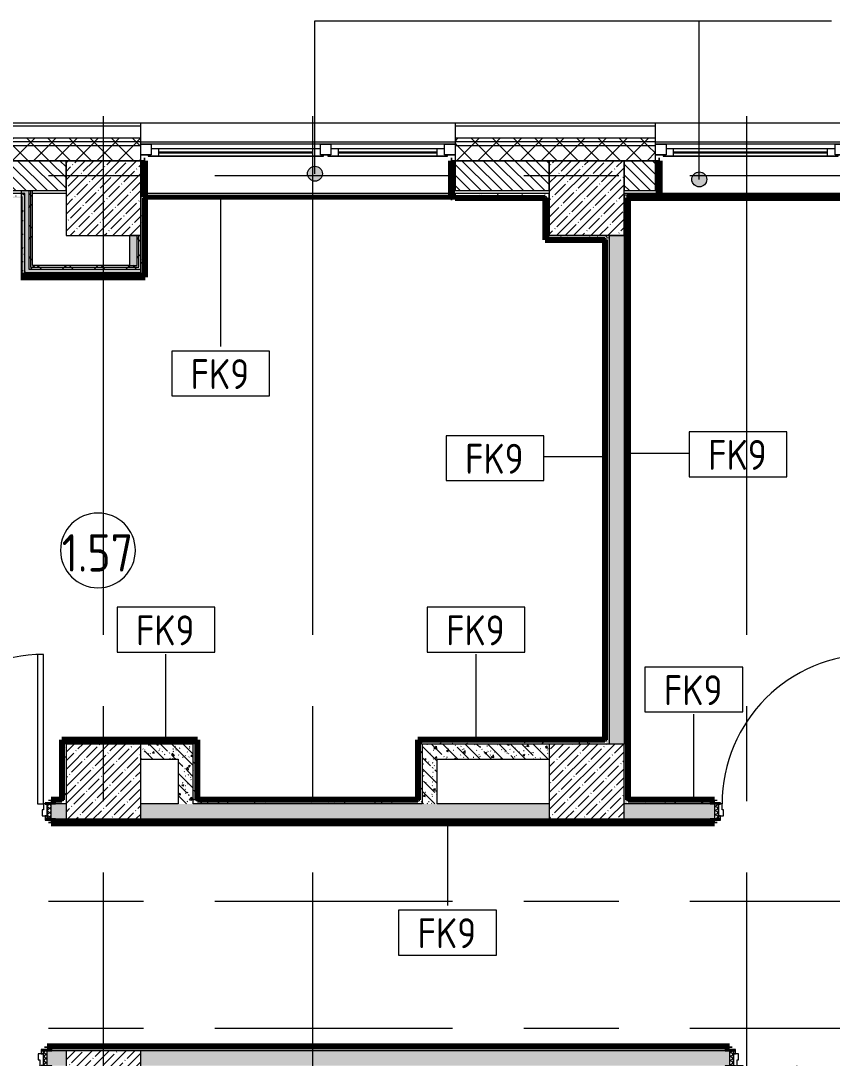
# Model space of a CAD drawing. Header units: millimetres. Extents: x 35144 to 233944, y -8553 to 29000.
# Drawn here: x 70008 to 75431, y 21100 to 28035 of the extents above; entities that cross this region are included whole.
import ezdxf

# ---------------------------------------------------------------- set-up
doc = ezdxf.new("R2010")
doc.units = ezdxf.units.MM
doc.linetypes.add('Осевая', pattern=[3175, 635, -476.25, 1587.5, -476.25])
for name, color, linetype, lineweight in [('A-AREA-IDEN', 7, 'Continuous', 9), ('A-DOOR', 7, 'Continuous', 9), ('A-DOOR-1', 7, 'Continuous', 13), ('A-DOOR-FRAM', 7, 'Continuous', 13), ('A-DOOR-FRAM-1', 7, 'Continuous', 9), ('A-GLAZ', 7, 'Continuous', 9), ('A-GLAZ-1', 7, 'Continuous', 13), ('A-WALL', 7, 'Continuous', 9), ('A-WALL-IDEN', 7, 'Continuous', 9), ('G-ANNO-TEXT', 7, 'Continuous', 9), ('I-WALL', 7, 'Continuous', 9), ('S-COLS', 7, 'Continuous', 9), ('Оси', 7, 'Continuous', 9), ('Оси-2', 7, 'Осевая', 9)]:
    doc.layers.add(name, color=color, linetype=linetype, lineweight=lineweight)
for name, color, linetype, lineweight, true_color in [('A-WALL-1', 7, 'Continuous', 9, 0xc0c0c0), ('A-WALL-4', 7, 'Continuous', 9, 0x73b588), ('I-WALL-1', 7, 'Continuous', 9, 0x73b588), ('I-WALL-10', 7, 'Continuous', 50, 0x73b588), ('I-WALL-2', 7, 'Continuous', 9, 0x74ba7c), ('I-WALL-6', 7, 'Continuous', 9, 0xc0c0c0), ('I-WALL-9', 7, 'Continuous', 80, 0x73b588), ('S-WALL-ANLY', 7, 'Continuous', 13, 0x008040), ('S-WALL-ANLY-1', 7, 'Continuous', 5, 0x008040)]:
    doc.layers.add(name, color=color, linetype=linetype, lineweight=lineweight, true_color=true_color)
doc.styles.add('GOST Common', font='GOST_Common.ttf', dxfattribs={"width": 0.9, "height": 200})
doc.styles.add('GOST Common_1', font='GOST_Common.ttf', dxfattribs={"width": 0.9, "height": 250})
pattern_1 = [(135, (0, 0), (-75.43415, -75.43415), [106.68, -17.78, 3.556, -17.78]), (135, (0, 75.39), (-75.43415, -75.43415), []), (50, (0, 0), (127.52922, -11.15758), [13.335, -146.685]), (355, (0, 0), (-24.66966, 133.74002), [10.668, -117.348]), (100.451, (10.63, -0.93), (102.85973, 122.58178), [11.333, -124.663]), (46.184, (0, 35.56), (189.75516, -29.43036), [20.002, -220.027]), (96.636, (15.81, 33.1), (166.1822, 173.1996), [17, -186.995]), (351.184, (0, 35.56), (166.18393, 173.19757), [16.002, -176.022]), (21, (17.78, 26.67), (106.13027, -71.58603), [13.335, -146.685]), (326, (17.78, 26.67), (43.26188, 128.93175), [10.668, -117.348]), (71.451, (26.62, 20.7), (149.39198, 57.34505), [11.333, -124.663]), (37.5, (0, 0), (2.162228, 59.188357), [3.353, -112.573, 3.353, -115.773, -117.793]), (37.5, (0, 0), (2.162228, 59.188357), [-235.052, 3.353, -114.44]), (7.5, (0, 0), (46.773857, 70.126152), [3.353, -64.567, 3.353, -109.906, -44.894]), (7.5, (0, 0), (46.773857, 70.126152), [-181.178, 3.353, -41.542]), (327.5, (-39.65, 0), (94.91367, -4.010093), [3.353, -41.097, 3.353, -135.331, -184.023]), (327.5, (-39.65, 0), (94.91367, -4.010093), [-183.134, 3.353, -180.67]), (317.5, (-57.43, 0), (103.69057, 17.79882), [3.353, -54.432, 3.353, -88.748, -130.683]), (317.5, (-57.43, 0), (103.69057, 17.79882), [-149.885, 3.353, -127.33])]
pattern_2 = [(45, (0, 0), (-57.02463, 57.02463), []), (45, (57.025, 0), (-57.02463, 57.02463), [100.806, -20.161, 3.353, -16.808])]
pattern_3 = [(45, (0, 0), (-70.71068, 70.71068), []), (135, (0, 0), (-70.71068, -70.71068), [])]
pattern_4 = [(0, (0, 0), (121.92, 30.48), [10.058, -81.382, 10.058, -81.382, -487.68]), (0, (0, 0), (121.92, 30.48), [-182.88, 10.058, -172.822, 10.058, -81.382, -213.36]), (0, (0, 0), (121.92, 30.48), [-457.2, 10.058, -50.902, 10.058, -142.342]), (120, (45.72, 15.24), (-87.356454, 90.345817), [10.058, -81.382, 10.058, -81.382, -487.68]), (120, (45.72, 15.24), (-87.356454, 90.345817), [-182.88, 10.058, -172.822, 10.058, -81.382, -213.36]), (120, (45.72, 15.24), (-87.356454, 90.345817), [-457.2, 10.058, -50.902, 10.058, -142.342]), (240, (60.96, 76.2), (-34.563546, -120.825817), [10.058, -81.382, 10.058, -81.382, -487.68]), (240, (60.96, 76.2), (-34.563546, -120.825817), [-182.88, 10.058, -172.822, 10.058, -81.382, -213.36]), (240, (60.96, 76.2), (-34.563546, -120.825817), [-457.2, 10.058, -50.902, 10.058, -142.342])]
pattern_5 = [(45, (0, 0), (-106.06602, 106.06602), []), (135, (0, 0), (-106.06602, -106.06602), [])]

# ---------------------------------------------------------------- blocks, each defined once
blk = doc.blocks.new('110_Дверь_СКБ_1Ст_Внутренняя1 - Д-11 1100x2100h_кладовые _все__ коридор _между помещениями блока столовой__ моечные _все_-32089444-План отделки стен 1 этажа в осях 17-23')
at = {"layer": 'A-DOOR'}
h = blk.add_hatch(dxfattribs=at)
h.set_pattern_fill('FP_26', color=256, style=0, pattern_type=2)
h.set_pattern_definition([(135, (1751.41, 114.685), (-14.14214, -14.14214), []), (225, (1751.41, 114.685), (14.14214, -14.14214), [])])
h.paths.add_polyline_path([(562.5, -50), (562.5, 50), (537.5, 50), (537.5, -50)])
at = {"layer": 'A-DOOR-FRAM-1'}
h = blk.add_hatch(dxfattribs=at)
h.set_pattern_fill('FP_27', color=256, style=0, pattern_type=2)
h.set_pattern_definition([(45, (-371.384, 114.685), (-14.1421, 14.1421), []), (135, (-371.384, 114.685), (-14.1421, -14.1421), [])])
h.paths.add_polyline_path([(-512.5, -50), (-512.5, 50), (-537.5, 50), (-537.5, -50)])
at = {"layer": 'A-DOOR'}
blk.add_arc((512.5, 50), 1000, 90, 180, dxfattribs=at)
at = {"layer": 'A-DOOR-1'}
for p, q in [((512.5, 1050), (472.5, 1050)), ((472.5, 1050), (472.5, 50)), ((512.5, 50), (512.5, 1050)), ((472.5, 50), (512.5, 50))]:
    blk.add_line(p, q, dxfattribs=at)
at = {"layer": 'A-DOOR-FRAM'}
for p, q in [((-497.5, 58), (-567.5, 58)), ((-567.5, 58), (-567.5, 50)), ((-567.5, 50), (-497.5, 50)), ((-512.5, 50), (-537.5, 50)), ((-537.5, 50), (-537.5, -50)), ((-487.5, 50), (-512.5, 50)), ((-512.5, 50), (-512.5, -30)), ((-512.5, -50), (-512.5, 50)), ((-497.5, 50), (-512.5, 50)), ((-512.5, 50), (-512.5, 49)), ((-512.5, 49), (-497.5, 49)), ((-497.5, 50), (-497.5, 58)), ((-497.5, 49), (-497.5, 50)), ((-487.5, 10), (-487.5, 50)), ((-477.5, 10), (-487.5, 10)), ((-477.5, -30), (-477.5, 10)), ((512.5, 10), (502.5, 10)), ((502.5, 10), (502.5, -30)), ((512.5, 50), (512.5, 10)), ((537.5, 50), (512.5, 50)), ((592.5, 58), (522.5, 58)), ((522.5, 58), (522.5, 50)), ((537.5, 50), (522.5, 50)), ((522.5, 50), (522.5, 49)), ((522.5, 50), (592.5, 50)), ((522.5, 49), (537.5, 49)), ((537.5, -30), (537.5, 50)), ((562.5, 50), (537.5, 50)), ((537.5, 50), (537.5, -50)), ((537.5, 49), (537.5, 50)), ((562.5, -50), (562.5, 50)), ((592.5, 50), (592.5, 58)), ((-497.5, -50), (-567.5, -50)), ((-567.5, -50), (-567.5, -58)), ((-567.5, -58), (-497.5, -58)), ((-537.5, -50), (-512.5, -50)), ((-512.5, -30), (-477.5, -30)), ((-497.5, -30), (-512.5, -30)), ((-512.5, -30), (-512.5, -50)), ((-512.5, -50), (-497.5, -50)), ((-497.5, -50), (-497.5, -30)), ((-497.5, -58), (-497.5, -50)), ((502.5, -30), (537.5, -30)), ((537.5, -30), (522.5, -30)), ((522.5, -30), (522.5, -50)), ((522.5, -50), (537.5, -50)), ((592.5, -50), (522.5, -50)), ((522.5, -50), (522.5, -58)), ((522.5, -58), (592.5, -58)), ((537.5, -50), (537.5, -30)), ((537.5, -50), (562.5, -50)), ((592.5, -58), (592.5, -50))]:
    blk.add_line(p, q, dxfattribs=at)
blk = doc.blocks.new('110_Дверь_СКБ_2Ст - Д-10а_п__ СОШ_Дв_1450x2100h_Горячий цех 2-32185694-План отделки стен 1 этажа в осях 17-23')
at = {"layer": 'A-DOOR'}
h = blk.add_hatch(dxfattribs=at)
h.set_pattern_fill('FP_40', color=256, style=0, pattern_type=2)
h.set_pattern_definition([(135, (1601.41, 114.685), (-14.14214, -14.14214), []), (225, (1601.41, 114.685), (14.14214, -14.14214), [])])
h.paths.add_polyline_path([(712.5, 50), (687.5, 50), (687.5, -50), (712.5, -50)])
at = {"layer": 'A-DOOR-FRAM-1'}
h = blk.add_hatch(dxfattribs=at)
h.set_pattern_fill('FP_41', color=256, style=0, pattern_type=2)
h.set_pattern_definition([(45, (-521.384, 114.685), (-14.1421, 14.1421), []), (135, (-521.384, 114.685), (-14.1421, -14.1421), [])])
h.paths.add_polyline_path([(-669, 50), (-687.5, 50), (-687.5, -50), (-662.5, -50), (-662.5, 50)])
at = {"layer": 'A-DOOR'}
for centre, radius, start, end in [((-637.5, 50), 900, 0, 90), ((662.5, 50), 400, 90, 180)]:
    blk.add_arc(centre, radius, start, end, dxfattribs=at)
at = {"layer": 'A-DOOR-1'}
for p, q in [((-637.5, 950), (-637.5, 50)), ((-597.5, 950), (-637.5, 950)), ((-597.5, 50), (-597.5, 950)), ((662.5, 450), (622.5, 450)), ((622.5, 450), (622.5, 50)), ((662.5, 50), (662.5, 450)), ((-637.5, 50), (-597.5, 50)), ((622.5, 50), (662.5, 50))]:
    blk.add_line(p, q, dxfattribs=at)
at = {"layer": 'A-DOOR-FRAM'}
for p, q in [((-647.5, 58), (-717.5, 58)), ((-717.5, 58), (-717.5, 50)), ((-717.5, 50), (-647.5, 50)), ((-662.5, 50), (-687.5, 50)), ((-687.5, 50), (-687.5, -50)), ((-637.5, 50), (-662.5, 50)), ((-662.5, 50), (-662.5, -30)), ((-662.5, -50), (-662.5, 50)), ((-647.5, 50), (-647.5, 58)), ((-637.5, 10), (-637.5, 50)), ((-627.5, 10), (-637.5, 10)), ((-627.5, -30), (-627.5, 10)), ((662.5, 10), (652.5, 10)), ((652.5, 10), (652.5, -30)), ((662.5, 50), (662.5, 10)), ((687.5, 50), (662.5, 50)), ((742.5, 58), (672.5, 58)), ((672.5, 58), (672.5, 50)), ((672.5, 50), (742.5, 50)), ((687.5, -30), (687.5, 50)), ((712.5, 50), (687.5, 50)), ((687.5, 50), (687.5, -50)), ((712.5, -50), (712.5, 50)), ((742.5, 50), (742.5, 58)), ((-647.5, -50), (-717.5, -50)), ((-717.5, -50), (-717.5, -58)), ((-717.5, -58), (-647.5, -58)), ((-687.5, -50), (-662.5, -50)), ((-662.5, -30), (-627.5, -30)), ((-647.5, -30), (-662.5, -30)), ((-662.5, -30), (-662.5, -50)), ((-662.5, -50), (-647.5, -50)), ((-647.5, -50), (-647.5, -30)), ((-647.5, -58), (-647.5, -50)), ((652.5, -30), (687.5, -30)), ((687.5, -30), (672.5, -30)), ((672.5, -30), (672.5, -50)), ((672.5, -50), (687.5, -50)), ((742.5, -50), (672.5, -50)), ((672.5, -50), (672.5, -58)), ((672.5, -58), (742.5, -58)), ((687.5, -50), (687.5, -30)), ((687.5, -50), (712.5, -50)), ((742.5, -58), (742.5, -50))]:
    blk.add_line(p, q, dxfattribs=at)
blk = doc.blocks.new('BSC_Колонна _Прямоугольная - 500х500-V26-План отделки стен 1 этажа в осях 17-23')
at = {"layer": 'S-COLS'}
h = blk.add_hatch(dxfattribs=at)
h.set_pattern_fill('FP_42', color=256, style=0, pattern_type=2)
h.set_pattern_definition([(45, (-73790, -22950), (-57.02463, 57.02463), []), (45, (-73732.975, -22950), (-57.02463, 57.02463), [100.806, -20.161, 3.353, -16.808])])
h.paths.add_polyline_path([(-250, -250), (250, -250), (250, 250), (-250, 250), (-250, -106.6)])
for p, q in [((250, 250), (-250, 250)), ((-250, 250), (-250, -250)), ((250, -250), (250, 250)), ((-250, -250), (250, -250))]:
    blk.add_line(p, q, dxfattribs=at)
blk = doc.blocks.new('BSC_Колонна _Прямоугольная - 500х500-V27-План отделки стен 1 этажа в осях 17-23')
at = {"layer": 'S-COLS'}
h = blk.add_hatch(dxfattribs=at)
h.set_pattern_fill('FP_43', color=256, style=0, pattern_type=2)
h.set_pattern_definition([(45, (-70560, -22950), (-57.02463, 57.02463), []), (45, (-70502.975, -22950), (-57.02463, 57.02463), [100.806, -20.161, 3.353, -16.808])])
h.paths.add_polyline_path([(-250, -250), (250, -250), (250, 250), (-250, 250), (-250, -106.6)])
for p, q in [((250, 250), (-250, 250)), ((-250, 250), (-250, -250)), ((250, -250), (250, 250)), ((-250, -250), (250, -250))]:
    blk.add_line(p, q, dxfattribs=at)
blk = doc.blocks.new('BSC_Колонна _Прямоугольная - 500х500-V42-План отделки стен 1 этажа в осях 17-23')
at = {"layer": 'S-COLS'}
h = blk.add_hatch(dxfattribs=at)
h.set_pattern_fill('FP_65', color=256, style=0, pattern_type=2)
h.set_pattern_definition([(45, (-70560, -20900), (-57.02463, 57.02463), []), (45, (-70502.975, -20900), (-57.02463, 57.02463), [100.806, -20.161, 3.353, -16.808])])
h.paths.add_polyline_path([(-250, -250), (250, -250), (250, 250), (-250, 250), (-250, 247.9)])
for p, q in [((250, 250), (-250, 250)), ((-250, 250), (-250, -250)), ((250, -250), (250, 250)), ((-250, -250), (250, -250))]:
    blk.add_line(p, q, dxfattribs=at)
blk = doc.blocks.new('120_Окно_СКБ_2Ст - 120_Окно_СКБ_2Ст 2100х2400 _мал створка справа_-19092174-План отделки стен 1 этажа в осях 17-23')
at = {"layer": 'A-GLAZ'}
for p, q in [((1050, -5), (-1050, -5)), ((-930, -55), (100, -55)), ((100, -65), (-930, -65)), ((270, -55), (930, -55)), ((930, -65), (270, -65)), ((-1050, -75), (-1000, -75)), ((170, -75), (200, -75)), ((1000, -75), (1050, -75))]:
    blk.add_line(p, q, dxfattribs=at)
at = {"layer": 'A-GLAZ-1'}
for p, q in [((-1050, -75), (-1050, -5)), ((-1050, -5), (-980, -5)), ((-980, -5), (-980, -75)), ((150, -35), (-980, -35)), ((-980, -35), (-980, -75)), ((-930, -85), (-930, -35)), ((100, -85), (100, -35)), ((150, -75), (150, -5)), ((150, -5), (220, -5)), ((150, -75), (150, -35)), ((220, -5), (220, -75)), ((980, -35), (220, -35)), ((220, -35), (220, -75)), ((270, -85), (270, -35)), ((930, -85), (930, -35)), ((980, -75), (980, -5)), ((980, -5), (1050, -5)), ((980, -75), (980, -35)), ((1050, -5), (1050, -75)), ((-980, -75), (-1050, -75)), ((-980, -75), (-1000, -75)), ((-1000, -75), (-1000, -85)), ((-1000, -85), (170, -85)), ((170, -85), (-1000, -85)), ((220, -75), (150, -75)), ((170, -75), (150, -75)), ((170, -85), (170, -75)), ((220, -75), (200, -75)), ((200, -75), (200, -85)), ((200, -85), (1000, -85)), ((1000, -85), (200, -85)), ((1050, -75), (980, -75)), ((1000, -75), (980, -75)), ((1000, -85), (1000, -75))]:
    blk.add_line(p, q, dxfattribs=at)
blk = doc.blocks.new('М_стена_0001 - Типоразмер_без рамки-25382661-План отделки стен 1 этажа в осях 17-23')
at = {"layer": 'A-WALL-IDEN'}
for p, q in [((3.258, 1.523), (-3.273, 1.523)), ((-3.273, 1.523), (-3.273, -1.477)), ((3.258, -1.477), (3.258, 1.523)), ((-3.273, -1.477), (3.258, -1.477))]:
    blk.add_line(p, q, dxfattribs=at)
blk = doc.blocks.new('Марка_Помещения - Номер-25198446-План отделки стен 1 этажа в осях 17-23')
at = {"layer": 'A-AREA-IDEN'}
for start, end in [(360, 180), (180, 360)]:
    blk.add_arc((0, 0), 2.5, start, end, dxfattribs=at)

msp = doc.modelspace()

# ---------------------------------------------------------------- hatches: boundary and pattern name
at = {"layer": 'A-WALL'}
h = msp.add_hatch(dxfattribs=at)
h.set_pattern_fill('FP_17', color=256, style=0, pattern_type=2)
h.set_pattern_definition(pattern_3)
h.paths.add_polyline_path([(84970, 27200), (84970, 27250), (80350, 27250), (80350, 27200), (84290.1, 27200)])
h.paths.add_polyline_path([(68210, 27200), (70810, 27200), (70810, 27250), (68210, 27250)])
h.paths.add_polyline_path([(74250, 27200), (74250, 27250), (72910, 27250), (72910, 27200), (73899.9, 27200)])
h.paths.add_polyline_path([(76350, 27200), (77250, 27200), (77250, 27250), (76350, 27250)])
h.paths.add_polyline_path([(60005, 27200), (61060, 27200), (61060, 27250), (60005, 27250)])
h.paths.add_polyline_path([(57201.2, 27200), (57705, 27200), (57705, 27250), (56860, 27250), (56860, 27200)])
h.paths.add_polyline_path([(50860, 27200), (51760, 27200), (51760, 27250), (50860, 27250)])
h.paths.add_polyline_path([(66160, 27200), (67110, 27200), (67110, 27250), (66160, 27250)])
h.paths.add_polyline_path([(54603.7, 27200), (54760, 27200), (54760, 27250), (53860, 27250), (53860, 27200), (53861.5, 27200)])
h.paths.add_polyline_path([(48760, 27200), (48760, 27250), (47660, 27250), (47660, 27200), (48666.4, 27200)])
h.paths.add_polyline_path([(42160, 27200), (44560, 27200), (44560, 27250), (42160, 27250)])
h = msp.add_hatch(dxfattribs=at)
h.set_pattern_fill('FP_17', color=256, style=0, pattern_type=2)
h.set_pattern_definition(pattern_3)
h.paths.add_polyline_path([(84970, 27100), (84970, 27200), (80350, 27200), (80350, 27100), (84290.1, 27100)])
h.paths.add_polyline_path([(77250, 27100), (77250, 27200), (76350, 27200), (76350, 27100), (76868.5, 27100)])
h.paths.add_polyline_path([(67078, 27100), (67110, 27100), (67110, 27102), (67078, 27102), (67078, 27110), (67110, 27110), (67110, 27200), (66160, 27200), (66160, 27100), (67060, 27100)])
h.paths.add_polyline_path([(68210, 27100), (70810, 27100), (70810, 27200), (68210, 27200), (68210, 27110), (68242, 27110), (68242, 27102), (68210, 27102)])
h.paths.add_polyline_path([(74040, 27100), (74250, 27100), (74250, 27200), (72910, 27200), (72910, 27100), (73899.9, 27100)])
h.paths.add_polyline_path([(60005, 27100), (61060, 27100), (61060, 27200), (60005, 27200)])
h.paths.add_polyline_path([(54160, 27100), (54760, 27100), (54760, 27200), (53860, 27200), (53860, 27100), (53861.5, 27100)])
h.paths.add_polyline_path([(48160, 27100), (48760, 27100), (48760, 27200), (47660, 27200), (47660, 27100), (47924.2, 27100)])
h.paths.add_polyline_path([(56860, 27100), (57705, 27100), (57705, 27200), (56860, 27200)])
h.paths.add_polyline_path([(50860, 27100), (51760, 27100), (51760, 27200), (50860, 27200)])
h.paths.add_polyline_path([(44560, 27100), (44560, 27200), (42160, 27200), (42160, 27100), (44213.4, 27100)])
h = msp.add_hatch(dxfattribs=at)
h.set_pattern_fill('FP_22', color=256, style=0, pattern_type=2)
h.set_pattern_definition([(135, (0, 0), (-35.35534, -35.35534), [])])
h.paths.add_polyline_path([(73540, 26900), (73540, 27100), (72910, 27100), (72910, 26900)])
h.paths.add_polyline_path([(74040, 26900), (74250, 26900), (74250, 27100), (74040, 27100)])
h.paths.add_polyline_path([(80650, 26900), (80650, 27100), (80350, 27100), (80350, 26900), (80579.3, 26900)])
h.paths.add_polyline_path([(76750, 26900), (76750, 27100), (76350, 27100), (76350, 26900)])
h.paths.add_polyline_path([(67060, 26900), (67060, 27100), (66760, 27100), (66760, 26900), (66849.3, 26900)])
h.paths.add_polyline_path([(68704.7, 26900), (70310, 26900), (70310, 27100), (68206, 27100), (68206, 26900), (68410, 26900)])
h.paths.add_polyline_path([(56860, 26900), (57705, 26900), (57705, 27100), (56860, 27100)])
h.paths.add_polyline_path([(54160, 26900), (54160, 27100), (53860, 27100), (53860, 26900), (53861.5, 26900)])
h.paths.add_polyline_path([(60760, 26900), (61060, 26900), (61060, 27100), (60760, 27100)])
h.paths.add_polyline_path([(60160, 26900), (60160, 27100), (60005, 27100), (60005, 26900)])
h.paths.add_polyline_path([(51760, 26900), (51760, 27100), (50860, 27100), (50860, 26900), (51635, 26900)])
h.paths.add_polyline_path([(47924.2, 26900), (48160, 26900), (48160, 27100), (47660, 27100), (47660, 26900), (47738.7, 26900)])
h.paths.add_polyline_path([(44560, 26900), (44560, 27100), (42760, 27100), (42760, 26900), (44213.4, 26900)])
at = {"layer": 'G-ANNO-TEXT'}
h = msp.add_hatch(color=256, dxfattribs=at)
edge = h.paths.add_edge_path()
edge.add_arc((71973.9, 27012.9), 50, 0, 360)
h = msp.add_hatch(color=256, dxfattribs=at)
edge = h.paths.add_edge_path()
edge.add_arc((74542.5, 26974.6), 50, 0, 360)
at = {"layer": 'I-WALL'}
h = msp.add_hatch(dxfattribs=at)
h.set_pattern_fill('FP_80', color=256, style=0, pattern_type=2)
h.set_pattern_definition(pattern_4)
h.paths.add_polyline_path([(70810, 26900), (70830, 26900), (70830, 27100), (70810, 27100)])
h = msp.add_hatch(dxfattribs=at)
h.set_pattern_fill('FP_80', color=256, style=0, pattern_type=2)
h.set_pattern_definition(pattern_4)
h.paths.add_polyline_path([(72890, 26900), (72910, 26900), (72910, 27100), (72890, 27100)])
h = msp.add_hatch(dxfattribs=at)
h.set_pattern_fill('FP_80', color=256, style=0, pattern_type=2)
h.set_pattern_definition(pattern_4)
h.paths.add_polyline_path([(74250, 26900), (74270, 26900), (74270, 27100), (74250, 27100)])
h = msp.add_hatch(dxfattribs=at)
h.set_pattern_fill('FP_80', color=256, style=0, pattern_type=2)
h.set_pattern_definition(pattern_4)
h.paths.add_polyline_path([(68450.9, 26860), (70035.6, 26860), (70035.6, 26880), (68430, 26880), (68430, 26860)])
for points in [[(70060.6, 26375), (70060.6, 26900), (70010.6, 26900), (70010.6, 26375)], [(70785, 26400), (70785, 26600), (70735, 26600), (70735, 26400)], [(70189, 26325), (70810, 26325), (70810, 26375), (70010.6, 26375), (70010.6, 26325)]]:
    msp.add_hatch(color=256, dxfattribs=at).paths.add_polyline_path(points)
h = msp.add_hatch(dxfattribs=at)
h.set_pattern_fill('FP_80', color=256, style=0, pattern_type=2)
h.set_pattern_definition(pattern_4)
h.paths.add_polyline_path([(70015.6, 26330), (70035.6, 26330), (70035.6, 26860), (70015.6, 26860), (70015.6, 26799.3)])
h = msp.add_hatch(dxfattribs=at)
h.set_pattern_fill('FP_81', color=256, style=0, pattern_type=2)
h.set_pattern_definition(pattern_5)
h.paths.add_polyline_path([(70073.1, 26387.5), (70073.1, 26900), (70060.6, 26900), (70060.6, 26387.5)])
h = msp.add_hatch(dxfattribs=at)
h.set_pattern_fill('FP_81', color=256, style=0, pattern_type=2)
h.set_pattern_definition(pattern_5)
h.paths.add_polyline_path([(70073.1, 26400), (70085.6, 26400), (70085.6, 26900), (70073.1, 26900), (70073.1, 26799.3)])
h = msp.add_hatch(dxfattribs=at)
h.set_pattern_fill('FP_80', color=256, style=0, pattern_type=2)
h.set_pattern_definition(pattern_4)
h.paths.add_polyline_path([(70810, 26350), (70830, 26350), (70830, 26860), (70810, 26860), (70810, 26799.3)])
h = msp.add_hatch(dxfattribs=at)
h.set_pattern_fill('FP_80', color=256, style=0, pattern_type=2)
h.set_pattern_definition(pattern_4)
h.paths.add_polyline_path([(70838, 26860), (70838, 26880), (70830, 26880), (70830, 26860)])
h.paths.add_polyline_path([(73512, 26860), (73540, 26860), (73540, 26880), (72910, 26880), (72910, 26860)])
h = msp.add_hatch(dxfattribs=at)
h.set_pattern_fill('FP_80', color=256, style=0, pattern_type=2)
h.set_pattern_definition(pattern_4)
h.paths.add_polyline_path([(73540, 26580), (73540, 26860), (73520, 26860), (73520, 26580)])
h = msp.add_hatch(dxfattribs=at)
h.set_pattern_fill('FP_80', color=256, style=0, pattern_type=2)
h.set_pattern_definition(pattern_4)
h.paths.add_polyline_path([(74060, 22800), (74060, 26870), (74040, 26870), (74040, 22800)])
h = msp.add_hatch(dxfattribs=at)
h.set_pattern_fill('FP_81', color=256, style=0, pattern_type=2)
h.set_pattern_definition(pattern_5)
h.paths.add_polyline_path([(70785, 26400), (70797.5, 26400), (70797.5, 26600), (70785, 26600)])
h = msp.add_hatch(dxfattribs=at)
h.set_pattern_fill('FP_81', color=256, style=0, pattern_type=2)
h.set_pattern_definition(pattern_5)
h.paths.add_polyline_path([(70810, 26387.5), (70810, 26600), (70797.5, 26600), (70797.5, 26387.5)])
h = msp.add_hatch(dxfattribs=at)
h.set_pattern_fill('FP_80', color=256, style=0, pattern_type=2)
h.set_pattern_definition(pattern_4)
h.paths.add_polyline_path([(73540, 26580), (73940, 26580), (73940, 26600), (73540, 26600)])
h = msp.add_hatch(dxfattribs=at)
h.set_pattern_fill('FP_80', color=256, style=0, pattern_type=2)
h.set_pattern_definition(pattern_4)
h.paths.add_polyline_path([(73940, 23200), (73940, 26580), (73920, 26580), (73920, 23200)])
h = msp.add_hatch(dxfattribs=at)
h.set_pattern_fill('FP_20', color=256, style=0, pattern_type=2)
h.set_pattern_definition(pattern_1)
h.paths.add_polyline_path([(73940, 23200), (74040, 23200), (74040, 26600), (73940, 26600), (73940, 25103.9)])
h = msp.add_hatch(dxfattribs=at)
h.set_pattern_fill('FP_81', color=256, style=0, pattern_type=2)
h.set_pattern_definition(pattern_5)
h.paths.add_polyline_path([(70189, 26375), (70810, 26375), (70810, 26387.5), (70060.6, 26387.5), (70060.6, 26375)])
h = msp.add_hatch(dxfattribs=at)
h.set_pattern_fill('FP_81', color=256, style=0, pattern_type=2)
h.set_pattern_definition(pattern_5)
h.paths.add_polyline_path([(70189, 26387.5), (70797.5, 26387.5), (70797.5, 26400), (70073.1, 26400), (70073.1, 26387.5)])
h = msp.add_hatch(dxfattribs=at)
h.set_pattern_fill('FP_80', color=256, style=0, pattern_type=2)
h.set_pattern_definition(pattern_4)
h.paths.add_polyline_path([(70830, 26330), (70830, 26350), (70035.6, 26350), (70035.6, 26330), (70189, 26330)])
h = msp.add_hatch(dxfattribs=at)
h.set_pattern_fill('FP_80', color=256, style=0, pattern_type=2)
h.set_pattern_definition(pattern_4)
h.paths.add_polyline_path([(70931.2, 23200), (71160, 23200), (71160, 23220), (70290, 23220), (70290, 23200), (70810, 23200)])
h = msp.add_hatch(dxfattribs=at)
h.set_pattern_fill('FP_80', color=256, style=0, pattern_type=2)
h.set_pattern_definition(pattern_4)
h.paths.add_polyline_path([(70310, 22820), (70310, 23200), (70290, 23200), (70290, 22820)])
h = msp.add_hatch(dxfattribs=at)
h.set_pattern_fill('FP_20', color=256, style=0, pattern_type=2)
h.set_pattern_definition(pattern_1)
h.paths.add_polyline_path([(71160, 23100), (71160, 23200), (70810, 23200), (70810, 23100), (71060, 23100)])
h = msp.add_hatch(dxfattribs=at)
h.set_pattern_fill('FP_80', color=256, style=0, pattern_type=2)
h.set_pattern_definition(pattern_4)
h.paths.add_polyline_path([(71160, 22820), (71180, 22820), (71180, 23220), (71160, 23220), (71160, 22843.4)])
h = msp.add_hatch(dxfattribs=at)
h.set_pattern_fill('FP_80', color=256, style=0, pattern_type=2)
h.set_pattern_definition(pattern_4)
h.paths.add_polyline_path([(72670, 23200), (73920, 23200), (73920, 23220), (72670, 23220)])
h = msp.add_hatch(dxfattribs=at)
h.set_pattern_fill('FP_80', color=256, style=0, pattern_type=2)
h.set_pattern_definition(pattern_4)
h.paths.add_polyline_path([(72690, 22800), (72690, 23200), (72670, 23200), (72670, 22800)])
h = msp.add_hatch(dxfattribs=at)
h.set_pattern_fill('FP_20', color=256, style=0, pattern_type=2)
h.set_pattern_definition(pattern_1)
h.paths.add_polyline_path([(72690, 23100), (73540, 23100), (73540, 23200), (72690, 23200)])
h = msp.add_hatch(dxfattribs=at)
h.set_pattern_fill('FP_20', color=256, style=0, pattern_type=2)
h.set_pattern_definition(pattern_1)
h.paths.add_polyline_path([(71060, 22800), (71160, 22800), (71160, 23100), (71060, 23100), (71060, 22843.4)])
h = msp.add_hatch(dxfattribs=at)
h.set_pattern_fill('FP_20', color=256, style=0, pattern_type=2)
h.set_pattern_definition(pattern_1)
h.paths.add_polyline_path([(72790, 22800), (72790, 23100), (72690, 23100), (72690, 22800)])
h = msp.add_hatch(dxfattribs=at)
h.set_pattern_fill('FP_80', color=256, style=0, pattern_type=2)
h.set_pattern_definition(pattern_4)
h.paths.add_polyline_path([(70310, 22800), (70310, 22820), (70210, 22820), (70210, 22808), (70240, 22807.5), (70240, 22800)])
h.paths.add_polyline_path([(68410, 22800), (69080, 22800.9), (69080, 22808), (69110, 22808), (69110, 22820), (68410, 22820)])
h = msp.add_hatch(dxfattribs=at)
h.set_pattern_fill('FP_80', color=256, style=0, pattern_type=2)
h.set_pattern_definition(pattern_4)
h.paths.add_polyline_path([(71160, 22800), (72670, 22800), (72670, 22820), (71160, 22820)])
h = msp.add_hatch(dxfattribs=at)
h.set_pattern_fill('FP_80', color=256, style=0, pattern_type=2)
h.set_pattern_definition(pattern_4)
h.paths.add_polyline_path([(74614.8, 22800), (74614.8, 22808), (74644.8, 22808), (74644.8, 22820), (74060, 22820), (74060, 22800)])
h.paths.add_polyline_path([(76130, 22800), (76130, 22820), (75744.8, 22820), (75744.8, 22808), (75774.8, 22808), (75774.8, 22800)])
h = msp.add_hatch(dxfattribs=at)
h.set_pattern_fill('FP_20', color=256, style=0, pattern_type=2)
h.set_pattern_definition(pattern_1)
h.paths.add_polyline_path([(82230, 22700), (82430, 22700), (82430, 22800), (82200, 22800), (82200, 22798), (82230, 22798), (82230, 22790), (82200, 22790), (82200, 22710), (82230, 22710), (82230, 22702), (82200, 22702), (82200, 22700)])
h.paths.add_polyline_path([(81250, 22700), (81250, 22702), (81220, 22702), (81220, 22710), (81250, 22710), (81250, 22790), (81220, 22790), (81220, 22798), (81250, 22798), (81250, 22800), (81150, 22800), (81150, 22700), (81220, 22700)])
h.paths.add_polyline_path([(79837.1, 22700), (80650, 22700), (80650, 22800), (78450, 22800), (78450, 22700), (78480, 22700)])
h.paths.add_polyline_path([(77350, 22700), (77350, 22800), (77250, 22800), (77250, 22700), (77320, 22700)])
h.paths.add_polyline_path([(75744.8, 22700), (76750, 22700), (76750, 22800), (75744.8, 22800)])
h.paths.add_polyline_path([(74614.8, 22700), (74644.8, 22700), (74644.8, 22800), (74040, 22800), (74040, 22700)])
h.paths.add_polyline_path([(73540, 22700), (73540, 22800), (70810, 22800), (70810, 22700), (72415.5, 22700)])
h.paths.add_polyline_path([(70310, 22700), (70310, 22800), (70210, 22800), (70210, 22700), (70240, 22700)])
h.paths.add_polyline_path([(69110, 22700), (69110, 22800), (68310, 22800), (68310, 22700), (69080, 22700)])
h = msp.add_hatch(dxfattribs=at)
h.set_pattern_fill('FP_80', color=256, style=0, pattern_type=2)
h.set_pattern_definition(pattern_4)
h.paths.add_polyline_path([(82330, 22680), (82330, 22700), (82200, 22700), (82200, 22680), (82310, 22680)])
h.paths.add_polyline_path([(75774.8, 22680), (77350, 22680), (77350, 22692), (77320, 22692), (77320, 22700), (75774.8, 22699.6), (75774.8, 22692), (75744.8, 22692), (75744.8, 22680)])
h.paths.add_polyline_path([(74614.8, 22680), (74644.8, 22680), (74644.8, 22692), (74614.8, 22692), (74614.8, 22700), (70240, 22700), (70240, 22692), (70210, 22692), (70210, 22680), (74040, 22680)])
h.paths.add_polyline_path([(81150, 22680), (81250, 22680), (81250, 22700), (78480, 22700), (78480, 22692), (78450, 22692), (78450, 22680), (80650, 22680)])
h.paths.add_polyline_path([(68310, 22680), (69110, 22680), (69110, 22692), (69080, 22692), (69080, 22700), (68310, 22700)])
h = msp.add_hatch(dxfattribs=at)
h.set_pattern_fill('FP_80', color=256, style=0, pattern_type=2)
h.set_pattern_definition(pattern_4)
h.paths.add_polyline_path([(78409.8, 21150), (78679.8, 21150), (78679.8, 21170), (78379.8, 21170), (78379.8, 21158), (78409.8, 21158)])
h.paths.add_polyline_path([(77249.8, 21150), (77249.8, 21158), (77279.8, 21158), (77279.8, 21170), (76169.8, 21170), (76169.8, 21158), (76174.8, 21158), (76174.8, 21150), (76868.5, 21150)])
h.paths.add_polyline_path([(68300, 21150), (69055, 21150), (69055, 21158), (69060, 21158), (69060, 21170), (68295, 21170), (68295, 21158), (68300, 21158), (68300, 21150.1)])
h.paths.add_polyline_path([(66478.2, 21150), (67140, 21150.1), (67140, 21158), (67145, 21158), (67145, 21170), (66260, 21170), (66260, 21150)])
h.paths.add_polyline_path([(70215, 21150), (74714.8, 21150), (74714.8, 21158), (74719.8, 21158), (74719.8, 21170), (70210, 21170), (70210, 21158), (70215, 21158)])
h = msp.add_hatch(dxfattribs=at)
h.set_pattern_fill('FP_20', color=256, style=0, pattern_type=2)
h.set_pattern_definition(pattern_1)
h.paths.add_polyline_path([(76144.8, 21050), (77279.8, 21050), (77279.8, 21150), (76144.8, 21150)])
h.paths.add_polyline_path([(78409.8, 21050), (78579.8, 21050), (78579.8, 21150), (78379.8, 21150), (78379.8, 21050)])
h.paths.add_polyline_path([(74714.8, 21050), (74744.8, 21050), (74744.8, 21150), (70810, 21150), (70810, 21050), (73899.9, 21050)])
h.paths.add_polyline_path([(68270, 21050), (69085, 21050), (69085, 21150), (68270, 21150)])
h.paths.add_polyline_path([(70215, 21050), (70310, 21050), (70310, 21150), (70185, 21150), (70185, 21050), (70210, 21050)])
at = {"layer": 'I-WALL-1'}
for points in [[(70830, 26880), (70838, 26880), (70838, 27100), (70830, 27100)], [(72890, 26856), (72890, 27100), (72882, 27100), (72882, 26856)], [(74278, 26856), (74278, 27100), (74270, 27100), (74270, 26856)], [(70007.6, 26852), (70007.6, 26860), (68430, 26860), (68430, 26852), (69446.9, 26852)], [(70015.6, 26330), (70015.6, 26860), (70007.6, 26860), (70007.6, 26330)], [(70838, 26322), (70838, 26852), (70830, 26852), (70830, 26322)], [(72910, 26852), (73512, 26852), (73512, 26860), (72910, 26860)], [(73520, 26580), (73520, 26860), (73512, 26860), (73512, 26580)], [(76126.3, 26852), (76322, 26852), (76322, 26860), (74060, 26860), (74060, 26852), (75384.2, 26852)], [(74068, 22828), (74068, 26852), (74060, 26852), (74060, 22828)], [(73512, 26572), (73912, 26572), (73912, 26580), (73512, 26580)], [(73912, 23228), (73920, 23228), (73920, 26580), (73912, 26580), (73912, 25103.9)], [(70189, 26322), (70830, 26322), (70830, 26330), (70007.6, 26330), (70007.6, 26322)], [(70290, 22828), (70290, 23228), (70282, 23228), (70282, 22828)], [(71188, 23220), (71188, 23228), (70290, 23228), (70290, 23220), (71180, 23220)], [(71188, 22820), (71188, 23220), (71180, 23220), (71180, 22820)], [(72670, 22828), (72670, 23228), (72662, 23228), (72662, 22828)], [(73899.1, 23220), (73920, 23220), (73920, 23228), (72670, 23228), (72670, 23220)], [(71188, 22820), (72670, 22820), (72670, 22828), (71188, 22828)]]:
    msp.add_hatch(color=256, dxfattribs=at).paths.add_polyline_path(points)
h = msp.add_hatch(color=256, dxfattribs=at)
h.paths.add_polyline_path([(70290, 22820), (70290, 22828), (70210, 22828), (70210, 22820)])
h.paths.add_polyline_path([(68430, 22820), (69110, 22820), (69110, 22828), (68430, 22828)])
h = msp.add_hatch(color=256, dxfattribs=at)
h.paths.add_polyline_path([(75744.8, 22820), (76130, 22820), (76130, 22828), (75744.8, 22828)])
h.paths.add_polyline_path([(74080.9, 22820), (74644.8, 22820), (74644.8, 22828), (74060, 22828), (74060, 22820)])
h = msp.add_hatch(color=256, dxfattribs=at)
h.paths.add_polyline_path([(82310, 22672), (82310, 22680), (82200, 22680), (82200, 22672)])
h.paths.add_polyline_path([(76868.5, 22672), (77350, 22672), (77350, 22680), (75744.8, 22680), (75744.8, 22672)])
h.paths.add_polyline_path([(80945.2, 22672), (81250, 22672), (81250, 22680), (78450, 22680), (78450, 22672), (79837.1, 22672)])
h.paths.add_polyline_path([(74644.8, 22672), (74644.8, 22680), (70210, 22680), (70210, 22672), (73899.9, 22672)])
h.paths.add_polyline_path([(68290, 22672), (69110, 22672), (69110, 22680), (68290, 22680)])
h = msp.add_hatch(color=256, dxfattribs=at)
h.paths.add_polyline_path([(78699.8, 21170), (78699.8, 21178), (78379.8, 21178), (78379.8, 21170), (78679.8, 21170)])
h.paths.add_polyline_path([(66478.2, 21170), (67170, 21170), (67170, 21178), (66280, 21178), (66280, 21170)])
h.paths.add_polyline_path([(70210, 21170), (74744.8, 21170), (74744.8, 21178), (70185, 21178), (70185, 21170), (70189, 21170)])
h.paths.add_polyline_path([(77279.8, 21170), (77279.8, 21178), (76144.8, 21178), (76144.8, 21170), (76868.5, 21170)])
h.paths.add_polyline_path([(68270, 21170), (69085, 21170), (69085, 21178), (68270, 21178)])
at = {"layer": 'I-WALL-2'}
msp.add_hatch(color=256, dxfattribs=at).paths.add_polyline_path([(72890, 26852), (72910, 26852), (72910, 26860), (72890, 26860), (72890, 26856), (72882, 26856), (72882, 26860), (70830, 26860), (70830, 26852), (72882, 26852)])
at = {"layer": 'S-COLS'}
h = msp.add_hatch(dxfattribs=at)
h.set_pattern_fill('FP_1', color=256, style=0, pattern_type=2)
h.set_pattern_definition(pattern_2)
h.paths.add_polyline_path([(70310, 26600), (70810, 26600), (70810, 27100), (70310, 27100), (70310, 26799.3)])
h = msp.add_hatch(dxfattribs=at)
h.set_pattern_fill('FP_1', color=256, style=0, pattern_type=2)
h.set_pattern_definition(pattern_2)
h.paths.add_polyline_path([(73899.9, 26600), (74040, 26600), (74040, 27100), (73540, 27100), (73540, 26600)])

# ---------------------------------------------------------------- linework, layer by layer
at = {"layer": 'A-WALL'}
for p, q in [((70810, 27330), (68210, 27330)), ((74250, 27330), (72910, 27330)), ((70810, 27250), (68210, 27250)), ((70810, 27200), (68210, 27200)), ((74250, 27250), (72910, 27250)), ((74250, 27200), (72910, 27200)), ((70310, 27100), (68206, 27100)), ((68210, 27100), (70810, 27100)), ((73540, 27100), (72910, 27100)), ((72910, 27100), (74250, 27100)), ((74250, 27100), (74040, 27100)), ((70007.6, 26860), (70015.6, 26860)), ((70015.6, 26860), (70015.6, 26330)), ((70060.6, 26900), (70060.6, 26375)), ((70073.1, 26900), (70073.1, 26387.5)), ((70830, 26880), (70838, 26880)), ((70830, 26350), (70830, 26852)), ((73512, 26860), (73520, 26860)), ((73520, 26860), (73520, 26580)), ((74060, 22820), (74060, 26860)), ((70785, 26400), (70785, 26600)), ((70797.5, 26387.5), (70797.5, 26600)), ((73912, 26580), (73920, 26580)), ((70060.6, 26375), (70810, 26375)), ((70073.1, 26387.5), (70797.5, 26387.5)), ((70735, 26400), (70785, 26400)), ((71180, 22820), (71180, 23220)), ((73920, 23220), (72670, 23220)), ((73920, 23228), (73920, 23220)), ((70290, 22820), (70210, 22820)), ((70290, 22828), (70290, 22820)), ((71188, 22820), (71180, 22820)), ((72670, 22828), (72670, 22820)), ((74644.8, 22820), (74060, 22820)), ((74719.8, 21170), (70210, 21170)), ((70310, 21150), (70215, 21150)), ((74714.8, 21150), (70810, 21150))]:
    msp.add_line(p, q, dxfattribs=at)
at = {"layer": 'A-WALL-1'}
for p, q in [((76350, 27350), (68210, 27350)), ((70810, 27100), (70810, 27350)), ((72910, 27350), (72910, 27100)), ((74250, 27100), (74250, 27350)), ((70310, 26900), (70310, 27100)), ((72910, 27100), (72910, 26900)), ((73540, 26900), (73540, 27100)), ((74040, 27100), (74040, 26900)), ((74250, 26900), (74250, 27100)), ((68206, 26900), (70310, 26900)), ((72910, 26900), (73540, 26900)), ((74040, 26900), (74250, 26900))]:
    msp.add_line(p, q, dxfattribs=at)
at = {"layer": 'A-WALL-4'}
for p, q in [((73512, 26860), (72910, 26860)), ((73912, 26580), (73540, 26580)), ((73920, 23228), (73920, 26580)), ((70290, 22828), (70290, 23200)), ((72670, 22828), (72670, 23200)), ((71188, 22820), (72670, 22820))]:
    msp.add_line(p, q, dxfattribs=at)
at = {"layer": 'A-WALL-IDEN'}
for p, q in [((71343.1, 26856), (71343.1, 25857.7)), ((73916, 25119.9), (73503.5, 25119.9)), ((74064, 25145.6), (74474.9, 25145.6)), ((70977.6, 23224), (70977.6, 23800.7)), ((73050.5, 23224), (73050.5, 23800.7)), ((74505.9, 22824), (74505.9, 23400.7)), ((72859.7, 22676), (72859.7, 22120.2))]:
    msp.add_line(p, q, dxfattribs=at)
at = {"layer": 'G-ANNO-TEXT'}
for p, q in [((71973.9, 28035.4), (75424.9, 28035.4)), ((71973.9, 27012.9), (71973.9, 28035.4)), ((74542.5, 28035.4), (75424.9, 28035.4)), ((74542.5, 26974.6), (74542.5, 28035.4))]:
    msp.add_line(p, q, dxfattribs=at)
for centre in [(71973.9, 27012.9), (74542.5, 26974.6)]:
    msp.add_circle(centre, 50, dxfattribs=at)
at = {"layer": 'I-WALL-10'}
for p, q in [((70838, 26860), (72882, 26860)), ((72910, 26852), (70838, 26852)), ((72890, 26860), (72910, 26860))]:
    msp.add_line(p, q, dxfattribs=at)
at = {"layer": 'I-WALL-6'}
for p, q in [((70830, 27100), (70810, 27100)), ((70810, 27100), (70810, 26900)), ((72910, 27100), (72890, 27100)), ((72910, 26900), (72910, 27100)), ((74270, 27100), (74250, 27100)), ((74250, 27100), (74250, 26900)), ((70035.6, 26880), (68410, 26880)), ((70010.6, 26900), (70010.6, 26325)), ((70035.6, 26350), (70035.6, 26880)), ((70085.6, 26400), (70085.6, 26900)), ((70310, 26880), (70085.6, 26880)), ((70810, 26900), (70830, 26900)), ((70810, 26880), (70810, 26880)), ((70810, 26880), (70830, 26880)), ((70830, 26860), (70810, 26860)), ((70810, 26860), (70810, 26350)), ((70830, 26852), (70830, 26860)), ((72882, 26880), (70838, 26880)), ((72890, 26900), (72910, 26900)), ((73540, 26880), (72890, 26880)), ((72910, 26880), (72910, 26860)), ((73540, 26600), (73540, 26880)), ((74270, 26880), (74040, 26880)), ((74060, 26870), (74040, 26870)), ((74040, 26870), (74040, 23200)), ((74060, 26860), (74060, 26870)), ((74250, 26900), (74270, 26900)), ((76322, 26880), (74278, 26880)), ((70735, 26600), (70735, 26400)), ((70810, 26600), (70735, 26600)), ((70810, 26325), (70810, 26600)), ((74040, 26600), (73540, 26600)), ((73940, 26600), (73940, 23200)), ((70735, 26400), (70085.6, 26400)), ((70010.6, 26325), (70810, 26325)), ((70810, 26350), (70035.6, 26350)), ((71160, 23200), (70810, 23200)), ((71160, 22800), (71160, 23200)), ((73540, 23200), (72690, 23200)), ((72690, 23200), (72690, 22800)), ((70810, 23100), (71060, 23100)), ((71060, 23100), (71060, 22800)), ((72790, 23100), (73540, 23100)), ((72790, 22800), (72790, 23100)), ((70210, 22820), (70210, 22808)), ((74644.8, 22808), (74644.8, 22820)), ((70310, 22800), (70240, 22800)), ((71060, 22800), (70810, 22800)), ((72690, 22800), (71160, 22800)), ((73540, 22800), (72790, 22800)), ((74614.8, 22800), (74040, 22800)), ((70210, 22692), (70210, 22680)), ((70240, 22700), (70310, 22700)), ((70810, 22700), (73540, 22700)), ((74040, 22700), (74614.8, 22700)), ((74644.8, 22680), (74644.8, 22692)), ((70210, 21170), (70210, 21158)), ((74719.8, 21158), (74719.8, 21170))]:
    msp.add_line(p, q, dxfattribs=at)
at = {"layer": 'I-WALL-9'}
for p, q in [((70838, 27100), (70830, 27100)), ((70830, 27100), (70830, 26860)), ((70838, 26860), (70838, 27100)), ((72890, 27100), (72882, 27100)), ((72882, 27100), (72882, 26856)), ((72890, 26856), (72890, 27100)), ((74278, 27100), (74270, 27100)), ((74270, 27100), (74270, 26856)), ((74278, 26856), (74278, 27100)), ((70830, 26860), (70838, 26860)), ((70838, 26852), (70830, 26852)), ((70838, 26322), (70838, 26852)), ((72882, 26856), (72890, 26856)), ((72910, 26860), (72910, 26852)), ((72910, 26852), (73512, 26852)), ((73512, 26852), (73512, 26572)), ((76322, 26860), (74060, 26860)), ((74068, 26852), (76330, 26852)), ((74068, 22828), (74068, 26852)), ((74270, 26856), (74278, 26856)), ((73512, 26572), (73912, 26572)), ((73540, 26580), (73520, 26580)), ((73912, 26572), (73912, 23228)), ((70007.6, 26322), (70838, 26322)), ((70830, 26330), (70015.6, 26330)), ((70830, 26350), (70830, 26330)), ((70282, 23228), (70282, 22828)), ((71188, 23228), (70282, 23228)), ((70290, 23200), (70290, 23220)), ((70290, 23220), (71180, 23220)), ((71188, 22828), (71188, 23228)), ((72662, 23228), (72662, 22828)), ((73912, 23228), (72662, 23228)), ((72670, 23200), (72670, 23220)), ((70282, 22828), (70210, 22828)), ((70210, 22828), (70210, 22820)), ((72662, 22828), (71188, 22828)), ((74644.8, 22828), (74068, 22828)), ((74644.8, 22820), (74644.8, 22828)), ((74644.8, 22680), (70210, 22680)), ((70210, 22680), (70210, 22672)), ((74644.8, 22672), (74644.8, 22680)), ((70210, 22672), (74644.8, 22672)), ((74744.8, 21178), (70185, 21178)), ((70185, 21178), (70185, 21170)), ((70185, 21170), (70210, 21170)), ((74719.8, 21170), (74744.8, 21170)), ((74744.8, 21170), (74744.8, 21178))]:
    msp.add_line(p, q, dxfattribs=at)
at = {"layer": 'S-COLS'}
for p, q in [((70810, 27100), (70310, 27100)), ((70310, 27100), (70310, 26900)), ((70810, 26600), (70810, 27100)), ((74040, 27100), (73540, 27100)), ((73540, 27100), (73540, 26900)), ((74040, 26900), (74040, 27100)), ((70310, 26900), (70310, 26600)), ((73540, 26900), (73540, 26600)), ((74040, 26600), (74040, 26900)), ((70310, 26600), (70810, 26600)), ((73540, 26600), (74040, 26600))]:
    msp.add_line(p, q, dxfattribs=at)
at = {"layer": 'S-WALL-ANLY'}
for p, q in [((70810, 27225), (72910, 27225)), ((74250, 27225), (76350, 27225))]:
    msp.add_line(p, q, dxfattribs=at)
at = {"layer": 'S-WALL-ANLY-1'}
for p, q in [((70810, 27225), (68210, 27225)), ((74250, 27225), (72910, 27225))]:
    msp.add_line(p, q, dxfattribs=at)
at = {"layer": 'Оси'}
for p, q in [((70560, 24898.1), (70560, 27398.1)), ((71960, 24898.1), (71960, 27398.1)), ((74860, 24898.1), (74860, 27398.1))]:
    msp.add_line(p, q, dxfattribs=at)
at = {"layer": 'Оси-2'}
for p, q in [((38443.7, 27000), (82200, 27000)), ((70560, 593.7), (70560, 24898.1)), ((71960, 593.7), (71960, 24898.1)), ((74860, 593.7), (74860, 24898.1)), ((38443.7, 22150), (82200, 22150)), ((38443.7, 21300), (82200, 21300))]:
    msp.add_line(p, q, dxfattribs=at)

# ---------------------------------------------------------------- block references
at = {"layer": 'A-AREA-IDEN', "xscale": 99.99999999999993, "yscale": 99.99999999999993, "zscale": 99.99999999999993}
msp.add_blockref('Марка_Помещения - Номер-25198446-План отделки стен 1 этажа в осях 17-23', (70523.5, 24494.7), dxfattribs=at)
at = {"layer": 'A-DOOR'}
for p in [(69647.5, 22750), (75182.3, 22750)]:
    msp.add_blockref('110_Дверь_СКБ_1Ст_Внутренняя1 - Д-11 1100x2100h_кладовые _все__ коридор _между помещениями блока столовой__ моечные _все_-32089444-План отделки стен 1 этажа в осях 17-23', p, dxfattribs=at)
at = {"layer": 'A-DOOR', "rotation": 180}
for name, p in [('110_Дверь_СКБ_1Ст_Внутренняя1 - Д-11 1100x2100h_кладовые _все__ коридор _между помещениями блока столовой__ моечные _все_-32089444-План отделки стен 1 этажа в осях 17-23', (69647.5, 21100)), ('110_Дверь_СКБ_2Ст - Д-10а_п__ СОШ_Дв_1450x2100h_Горячий цех 2-32185694-План отделки стен 1 этажа в осях 17-23', (75457.3, 21100))]:
    msp.add_blockref(name, p, dxfattribs=at)
at = {"layer": 'A-GLAZ'}
for p in [(71860, 27215), (75300, 27215)]:
    msp.add_blockref('120_Окно_СКБ_2Ст - 120_Окно_СКБ_2Ст 2100х2400 _мал створка справа_-19092174-План отделки стен 1 этажа в осях 17-23', p, dxfattribs=at)
at = {"layer": 'A-WALL-IDEN', "xscale": 99.99999999999993, "yscale": 99.99999999999993, "zscale": 99.99999999999993}
for p in [(71343.8, 25675.2), (73177.7, 25109.4), (74802.3, 25135.1), (70978.4, 23962.3), (73051.3, 23962.3), (74506.7, 23562.3), (72860.4, 21937.7)]:
    msp.add_blockref('М_стена_0001 - Типоразмер_без рамки-25382661-План отделки стен 1 этажа в осях 17-23', p, dxfattribs=at)
at = {"layer": 'S-COLS'}
for name, p in [('BSC_Колонна _Прямоугольная - 500х500-V27-План отделки стен 1 этажа в осях 17-23', (70560, 22950)), ('BSC_Колонна _Прямоугольная - 500х500-V26-План отделки стен 1 этажа в осях 17-23', (73790, 22950)), ('BSC_Колонна _Прямоугольная - 500х500-V42-План отделки стен 1 этажа в осях 17-23', (70560, 20900))]:
    msp.add_blockref(name, p, dxfattribs=at)

# ---------------------------------------------------------------- texts
at = {"layer": 'A-AREA-IDEN', "insert": (70281.7, 24603.3), "char_height": 250, "width": 606.076, "attachment_point": 1, "style": 'GOST Common_1'}
msp.add_mtext('1.57', dxfattribs=at)
at = {"layer": 'A-WALL-IDEN', "char_height": 200, "width": 497.848, "attachment_point": 1, "style": 'GOST Common'}
for insert in [(71142.9, 25773.3), (72976.8, 25207.4), (74601.3, 25233.1), (70777.4, 24060.3), (72850.4, 24060.3), (74305.8, 23660.3), (72659.5, 22035.7)]:
    msp.add_mtext('FK9', dxfattribs=dict(at, insert=insert))

doc.saveas('drawing.dxf')
